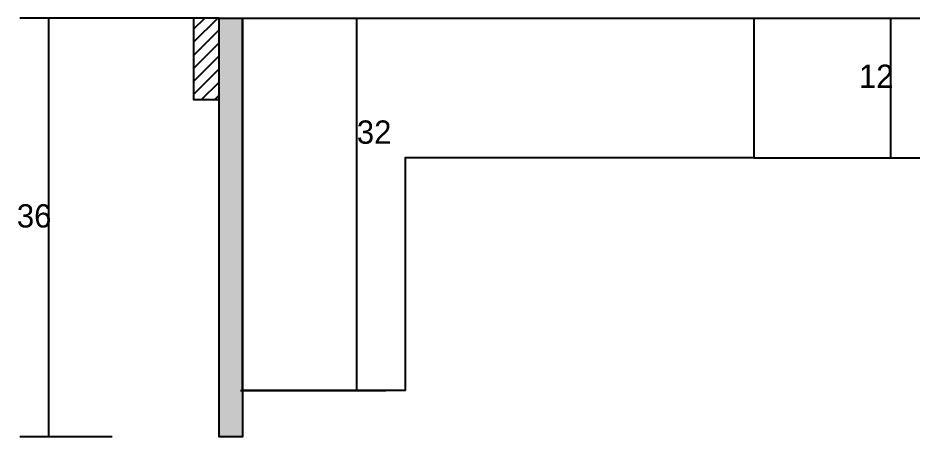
# Model space of a CAD drawing. Header units: metres. Extents: x 129311 to 131995, y 32718 to 33958.
# Drawn here: x 131242 to 131397.2, y 32717.9 to 32789.9 of the extents above; entities that cross this region are included whole.
import ezdxf

# ---------------------------------------------------------------- set-up
doc = ezdxf.new("R2010")
doc.units = ezdxf.units.M
for name, color, linetype in [('CONCRETO', 251, 'Continuous'), ('COTA', 241, 'Continuous'), ('Cota Seção (2x)', 4, 'Continuous'), ('Hachura', 253, 'Continuous'), ('Madeira', 126, 'Continuous'), ('Painéis', 200, 'Continuous')]:
    doc.layers.add(name, color=color, linetype=linetype)

msp = doc.modelspace()

# ---------------------------------------------------------------- hatches: boundary and pattern name
at = {"layer": 'Hachura'}
h = msp.add_hatch(dxfattribs=at)
h.set_pattern_fill('ANSI31', scale=0.5)
h.paths.add_polyline_path([(131276.6, 32789.9), (131272.2, 32789.9), (131272.2, 32789.9), (131272.2, 32775.9), (131272.2, 32775.9), (131276.6, 32775.9), (131276.6, 32775.9), (131276.6, 32789.9)])
h = msp.add_hatch(color=8, dxfattribs=at)
h.dxf.hatch_style = 1
h.paths.add_polyline_path([(131276.6, 32789.9), (131280.6, 32789.9), (131280.6, 32789.9), (131280.6, 32717.9), (131280.6, 32717.9), (131276.6, 32717.9), (131276.6, 32717.9), (131276.6, 32789.9)])

# ---------------------------------------------------------------- linework, layer by layer
at = {"layer": 'CONCRETO'}
for points in [[(131280.6, 32769.9), (131280.6, 32789.9), (131308.3, 32789.9)], [(131308.3, 32789.9), (131368.6, 32789.9), (131368.6, 32765.9), (131308.6, 32765.9), (131308.6, 32725.9), (131280.6, 32725.9), (131280.6, 32769.9), (131280.6, 32769.9)]]:
    msp.add_lwpolyline(points, dxfattribs=at)
at = {"layer": 'COTA'}
for p, q in [((131272.2, 32789.9), (131242.3, 32789.9)), ((131247.3, 32717.9), (131247.3, 32789.9)), ((131368.6, 32789.9), (131397.2, 32789.9)), ((131392.2, 32765.9), (131392.2, 32789.9)), ((131368.6, 32765.9), (131397.2, 32765.9)), ((131258.2, 32717.9), (131242.3, 32717.9))]:
    msp.add_line(p, q, dxfattribs=at)
at = {"layer": 'Cota Seção (2x)'}
for p, q in [((131280.3, 32789.9), (131305.3, 32789.9)), ((131300.3, 32725.9), (131300.3, 32789.9)), ((131280.3, 32725.9), (131305.3, 32725.9))]:
    msp.add_line(p, q, dxfattribs=at)
at = {"layer": 'Madeira'}
msp.add_lwpolyline([(131276.6, 32789.9), (131272.2, 32789.9), (131272.2, 32775.9), (131276.6, 32775.9)], close=True, dxfattribs=at)
at = {"layer": 'Painéis'}
msp.add_lwpolyline([(131276.6, 32789.9), (131280.6, 32789.9), (131280.6, 32717.9), (131276.6, 32717.9)], close=True, dxfattribs=at)

# ---------------------------------------------------------------- texts
at = {"layer": 'COTA'}
for s, p in [('12', (131386.7, 32777.9)), ('36', (131241.8, 32753.9))]:
    msp.add_text(s, height=4, dxfattribs=at).set_placement(p)
at = {"layer": 'Cota Seção (2x)'}
msp.add_text('32', height=4, dxfattribs=at).set_placement((131300.3, 32768.3))

doc.saveas('drawing.dxf')
